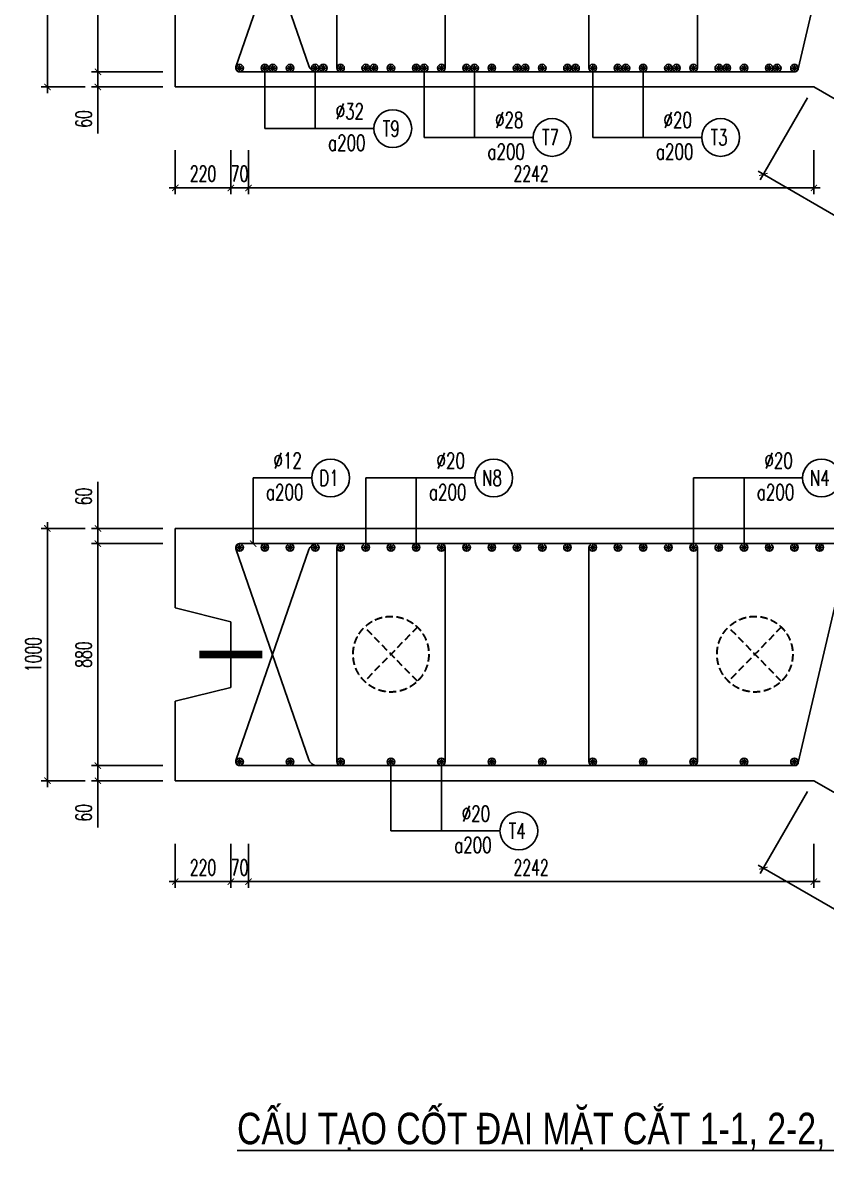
# Model space of a CAD drawing. Header units: millimetres. Extents: x -143483 to 1166745, y -1448440 to -1202244.
# Drawn here: x 408602 to 421340, y -1250399 to -1232227 of the extents above; entities that cross this region are included whole.
import ezdxf
from ezdxf.enums import TextEntityAlignment as Align

# ---------------------------------------------------------------- set-up
doc = ezdxf.new("R2010")
doc.units = ezdxf.units.MM
doc.header["$LTSCALE"] = 30
doc.header["$PDMODE"] = 3
doc.linetypes.add('DASHED', pattern=[19.05, 12.7, -6.35])
doc.layers.get('0').update_dxf_attribs({"lineweight": 9})
doc.layers.get('Defpoints').update_dxf_attribs({"lineweight": 9})
for name, color, linetype in [('ccu11-Cotthep', 9, 'Continuous'), ('ccu11-Dim', 8, 'Continuous'), ('ccu11-Text', 31, 'Continuous'), ('ccu11-Thay', 7, 'Continuous'), ('ccu11-Thep', 4, 'Continuous'), ('ccu11-Thep doc', 4, 'Continuous'), ('ccu11-Thepdai', 6, 'Continuous')]:
    doc.layers.add(name, color=color, linetype=linetype)
doc.layers.add('ccu11-Khuat', color=9, linetype='DASHED', lineweight=30)
doc.layers.add('Vicom_thep doc', color=1, linetype='Continuous', lineweight=35)
doc.styles.add('ccu11-dim', font='vnsimli.shx', dxfattribs={"width": 0.65, "bigfont": 'bigfont.shx'})
doc.styles.add('ccu11-VnAvH-B', font='VHAVANB.TTF')
doc.styles.add('ccu11-vnsimple', font='vnsimple.shx', dxfattribs={"bigfont": 'bigfont.shx'})
doc.styles.add('ccu11_simli', font='vnsimli.shx', dxfattribs={"width": 0.8})
doc.dimstyles.new('ccu11-100', dxfattribs={"dimscale": 100, "dimtxt": 2.5, "dimasz": 1, "dimexe": 1, "dimexo": 2, "dimgap": 1, "dimtad": 1, "dimdec": 0, "dimdsep": 46, "dimtxsty": 'ccu11-dim', "dimblk": 'ARCHTICK', "dimcen": -1, "dimdle": 1, "dimclrd": 256, "dimclre": 256, "dimclrt": 3, "dimadec": 0, "dimazin": 2, "dimtfac": 0.1, "dimtdec": 0, "dimtmove": 0, "dimatfit": 1, "dimldrblk": 'ARCHTICK', "dimfxl": 0, "dimtvp": 0.833333, "dimtolj": 1, "dimtzin": 12, "dimarcsym": 0})
doc.dimstyles.new('ccu11-100x4', dxfattribs={"dimscale": 100, "dimtxt": 2.5, "dimasz": 1, "dimexe": 1, "dimexo": 2, "dimgap": 1, "dimtad": 1, "dimdec": 0, "dimlfac": 0.25, "dimdsep": 46, "dimtxsty": 'ccu11-dim', "dimblk": 'ARCHTICK', "dimcen": -1, "dimdle": 1, "dimclrd": 256, "dimclre": 256, "dimclrt": 3, "dimadec": 0, "dimazin": 2, "dimtfac": 0.1, "dimtdec": 0, "dimtmove": 0, "dimatfit": 1, "dimldrblk": 'ARCHTICK', "dimfxl": 0, "dimtvp": 0.833333, "dimtolj": 1, "dimtzin": 12, "dimarcsym": 0})

# ---------------------------------------------------------------- blocks, each defined once
blk = doc.blocks.new('_ARCHTICK')
at = {"color": 0, "linetype": 'ByBlock', "const_width": 0.15}
blk.add_lwpolyline([(-0.5, -0.5), (0.5, 0.5)], dxfattribs=at)
blk = doc.blocks.new('*D2778')
at = {"layer": 'ccu11-Dim', "linetype": 'ByBlock', "lineweight": -2, "ltscale": 30, "transparency": 16777216}
for p, q in [((421047, -1233415), (420297, -1234714)), ((420261, -1234578), (432905, -1241878)), ((433518, -1240615), (432768, -1241914))]:
    blk.add_line(p, q, dxfattribs=at)
at = {"layer": 'Defpoints', "color": 0, "linetype": 'ByBlock', "ltscale": 30, "transparency": 16777216}
for p in [(421147, -1233242), (433618, -1240442), (432818, -1241828)]:
    blk.add_point(p, dxfattribs=at)
at = {"layer": 'ccu11-Dim', "linetype": 'ByBlock', "lineweight": -2, "ltscale": 30, "transparency": 16777216, "xscale": 100, "yscale": 100, "zscale": 100}
for p, rotation in [((420347, -1234628), 149.9999151036798), ((432818, -1241828), 329.9999151036798)]:
    blk.add_blockref('_ARCHTICK', p, dxfattribs=dict(at, rotation=rotation))
at = {"layer": 'ccu11-Dim', "color": 3, "linetype": 'ByBlock', "ltscale": 30, "transparency": 16777216, "insert": (426695, -1238033), "char_height": 250, "attachment_point": 5, "rotation": 329.9999, "style": 'ccu11-dim'}
blk.add_mtext('\\A1;3600', dxfattribs=at)
blk = doc.blocks.new('*D2780')
at = {"layer": 'ccu11-Dim', "linetype": 'ByBlock', "lineweight": -2, "ltscale": 30, "transparency": 16777216}
for p, q in [((410819, -1229482), (409691, -1229482)), ((409791, -1229382), (409791, -1233102)), ((410819, -1233002), (409691, -1233002))]:
    blk.add_line(p, q, dxfattribs=at)
at = {"layer": 'Defpoints', "color": 0, "linetype": 'ByBlock', "ltscale": 30, "transparency": 16777216}
for p in [(411019, -1229482), (409791, -1233002), (411019, -1233002)]:
    blk.add_point(p, dxfattribs=at)
at = {"layer": 'ccu11-Dim', "linetype": 'ByBlock', "lineweight": -2, "ltscale": 30, "transparency": 16777216, "xscale": 100, "yscale": 100, "zscale": 100}
for p, rotation in [((409791, -1229482), 90), ((409791, -1233002), 270)]:
    blk.add_blockref('_ARCHTICK', p, dxfattribs=dict(at, rotation=rotation))
at = {"layer": 'ccu11-Dim', "color": 3, "linetype": 'ByBlock', "ltscale": 30, "transparency": 16777216, "insert": (409566, -1231242), "char_height": 250, "attachment_point": 5, "rotation": 90, "style": 'ccu11-dim'}
blk.add_mtext('\\A1;880', dxfattribs=at)
blk = doc.blocks.new('*D2781')
at = {"layer": 'ccu11-Dim', "linetype": 'ByBlock', "lineweight": -2, "ltscale": 30, "transparency": 16777216}
for p, q in [((409791, -1233002), (409791, -1232902)), ((410819, -1233002), (409691, -1233002)), ((409791, -1233002), (409791, -1233242)), ((410819, -1233242), (409691, -1233242)), ((409791, -1233242), (409791, -1233982))]:
    blk.add_line(p, q, dxfattribs=at)
at = {"layer": 'Defpoints', "color": 0, "linetype": 'ByBlock', "ltscale": 30, "transparency": 16777216}
for p in [(409791, -1233002), (411019, -1233002), (411019, -1233242)]:
    blk.add_point(p, dxfattribs=at)
at = {"layer": 'ccu11-Dim', "linetype": 'ByBlock', "lineweight": -2, "ltscale": 30, "transparency": 16777216, "xscale": 100, "yscale": 100, "zscale": 100}
for p, rotation in [((409791, -1233002), 270), ((409791, -1233242), 90)]:
    blk.add_blockref('_ARCHTICK', p, dxfattribs=dict(at, rotation=rotation))
at = {"layer": 'ccu11-Dim', "color": 3, "linetype": 'ByBlock', "ltscale": 30, "transparency": 16777216, "insert": (409566, -1233750), "char_height": 250, "attachment_point": 5, "rotation": 90, "style": 'ccu11-dim'}
blk.add_mtext('\\A1;60', dxfattribs=at)
blk = doc.blocks.new('*D2782')
at = {"layer": 'ccu11-Dim', "linetype": 'ByBlock', "lineweight": -2, "ltscale": 30, "transparency": 16777216}
for p, q in [((408991, -1229142), (408991, -1233342)), ((409591, -1229242), (408891, -1229242)), ((409591, -1233242), (408891, -1233242))]:
    blk.add_line(p, q, dxfattribs=at)
at = {"layer": 'Defpoints', "color": 0, "linetype": 'ByBlock', "ltscale": 30, "transparency": 16777216}
for p in [(409791, -1229242), (408991, -1233242), (409791, -1233242)]:
    blk.add_point(p, dxfattribs=at)
at = {"layer": 'ccu11-Dim', "linetype": 'ByBlock', "lineweight": -2, "ltscale": 30, "transparency": 16777216, "xscale": 100, "yscale": 100, "zscale": 100}
for p, rotation in [((408991, -1229242), 90), ((408991, -1233242), 270)]:
    blk.add_blockref('_ARCHTICK', p, dxfattribs=dict(at, rotation=rotation))
at = {"layer": 'ccu11-Dim', "color": 3, "linetype": 'ByBlock', "ltscale": 30, "transparency": 16777216, "insert": (408766, -1231242), "char_height": 250, "attachment_point": 5, "rotation": 90, "style": 'ccu11-dim'}
blk.add_mtext('\\A1;1000', dxfattribs=at)
blk = doc.blocks.new('MCT')
at = {"ltscale": 0.005}
for p, q in [((-0.49, 0), (0.49, 0)), ((0.35, -0.35), (-0.35, 0.35)), ((-0.35, -0.35), (0.35, 0.35)), ((0, -0.49), (0, 0.49))]:
    blk.add_line(p, q, dxfattribs=at)
blk.add_circle((0, 0), 0.492, dxfattribs=at)
blk = doc.blocks.new('*U1958')
at = {"layer": 'ccu11-Thep doc', "xscale": -121.9200000001001, "yscale": 121.9200000001001, "zscale": 121.92, "rotation": 270}
blk.add_blockref('MCT', (0, 0), dxfattribs=at)
blk = doc.blocks.new('*U1959')
at = {"layer": 'ccu11-Thep doc', "color": 0, "linetype": 'ByBlock', "lineweight": -2, "transparency": 16777216}
for p in [(0, 0), (800, 0), (1600, 0), (2400, 0), (3200, 0), (4000, 0), (4800, 0), (5600, 0), (6400, 0), (7200, 0), (8000, 0)]:
    blk.add_blockref('*U1958', p, dxfattribs=at)
blk = doc.blocks.new('*D2787')
at = {"layer": 'ccu11-Dim', "lineweight": -2, "transparency": 16777216}
for start, end in [(131.4508, 140.7253), (149.9999, 180), (189.2746, 198.5491)]:
    blk.add_arc((433618, -1240442), 1855, start, end, dxfattribs=at)
at = {"layer": 'ccu11-Dim', "transparency": 16777216}
for points in [[(432223, -1239296), (432141, -1239239), (432011, -1239514)], [(431737, -1240745), (431837, -1240737), (431763, -1240442)]]:
    blk.add_solid(points, dxfattribs=at)
at = {"layer": 'Defpoints', "color": 0, "transparency": 16777216}
for p in [(421147, -1233242), (431875, -1239807), (429621, -1240442), (433618, -1240442), (433618, -1240442)]:
    blk.add_point(p, dxfattribs=at)
at = {"layer": 'ccu11-Dim', "color": 3, "transparency": 16777216, "insert": (431609, -1239904), "char_height": 250, "attachment_point": 5, "rotation": 75, "style": 'ccu11-dim'}
blk.add_mtext('\\A1;30\\M+1818B', dxfattribs=at)
blk = doc.blocks.new('*D2772')
at = {"layer": 'ccu11-Dim', "linetype": 'ByBlock', "lineweight": -2, "ltscale": 30, "transparency": 16777216}
for p, q in [((411019, -1234242), (411019, -1234942)), ((411899, -1234242), (411899, -1234942)), ((410919, -1234842), (411999, -1234842))]:
    blk.add_line(p, q, dxfattribs=at)
at = {"layer": 'Defpoints', "color": 0, "linetype": 'ByBlock', "ltscale": 30, "transparency": 16777216}
for p in [(411019, -1234042), (411899, -1234042), (411899, -1234842)]:
    blk.add_point(p, dxfattribs=at)
at = {"layer": 'ccu11-Dim', "linetype": 'ByBlock', "lineweight": -2, "ltscale": 30, "transparency": 16777216, "xscale": 100, "yscale": 100, "zscale": 100, "rotation": 180}
blk.add_blockref('_ARCHTICK', (411019, -1234842), dxfattribs=at)
at = {"layer": 'ccu11-Dim', "linetype": 'ByBlock', "lineweight": -2, "ltscale": 30, "transparency": 16777216, "xscale": 100, "yscale": 100, "zscale": 100}
blk.add_blockref('_ARCHTICK', (411899, -1234842), dxfattribs=at)
at = {"layer": 'ccu11-Dim', "color": 3, "linetype": 'ByBlock', "ltscale": 30, "transparency": 16777216, "insert": (411459, -1234617), "char_height": 250, "attachment_point": 5, "style": 'ccu11-dim'}
blk.add_mtext('\\A1;220', dxfattribs=at)
blk = doc.blocks.new('*D2773')
at = {"layer": 'ccu11-Dim', "linetype": 'ByBlock', "lineweight": -2, "ltscale": 30, "transparency": 16777216}
for p, q in [((411899, -1234242), (411899, -1234942)), ((412179, -1234242), (412179, -1234942)), ((411899, -1234842), (411799, -1234842)), ((411899, -1234842), (412179, -1234842)), ((412179, -1234842), (412279, -1234842))]:
    blk.add_line(p, q, dxfattribs=at)
at = {"layer": 'Defpoints', "color": 0, "linetype": 'ByBlock', "ltscale": 30, "transparency": 16777216}
for p in [(411899, -1234042), (412179, -1234042), (412179, -1234842)]:
    blk.add_point(p, dxfattribs=at)
at = {"layer": 'ccu11-Dim', "linetype": 'ByBlock', "lineweight": -2, "ltscale": 30, "transparency": 16777216, "xscale": 100, "yscale": 100, "zscale": 100}
blk.add_blockref('_ARCHTICK', (411899, -1234842), dxfattribs=at)
at = {"layer": 'ccu11-Dim', "linetype": 'ByBlock', "lineweight": -2, "ltscale": 30, "transparency": 16777216, "xscale": 100, "yscale": 100, "zscale": 100, "rotation": 180}
blk.add_blockref('_ARCHTICK', (412179, -1234842), dxfattribs=at)
at = {"layer": 'ccu11-Dim', "color": 3, "linetype": 'ByBlock', "ltscale": 30, "transparency": 16777216, "insert": (412039, -1234617), "char_height": 250, "attachment_point": 5, "style": 'ccu11-dim'}
blk.add_mtext('\\A1;70', dxfattribs=at)
blk = doc.blocks.new('*D2774')
at = {"layer": 'ccu11-Dim', "linetype": 'ByBlock', "lineweight": -2, "ltscale": 30, "transparency": 16777216}
for p, q in [((412179, -1234242), (412179, -1234942)), ((421147, -1234242), (421147, -1234942)), ((421247, -1234842), (412079, -1234842))]:
    blk.add_line(p, q, dxfattribs=at)
at = {"layer": 'Defpoints', "color": 0, "linetype": 'ByBlock', "ltscale": 30, "transparency": 16777216}
for p in [(412179, -1234042), (421147, -1234042), (412179, -1234842)]:
    blk.add_point(p, dxfattribs=at)
at = {"layer": 'ccu11-Dim', "linetype": 'ByBlock', "lineweight": -2, "ltscale": 30, "transparency": 16777216, "xscale": 100, "yscale": 100, "zscale": 100, "rotation": 180}
blk.add_blockref('_ARCHTICK', (412179, -1234842), dxfattribs=at)
at = {"layer": 'ccu11-Dim', "linetype": 'ByBlock', "lineweight": -2, "ltscale": 30, "transparency": 16777216, "xscale": 100, "yscale": 100, "zscale": 100}
blk.add_blockref('_ARCHTICK', (421147, -1234842), dxfattribs=at)
at = {"layer": 'ccu11-Dim', "color": 3, "linetype": 'ByBlock', "ltscale": 30, "transparency": 16777216, "insert": (416663, -1234617), "char_height": 250, "attachment_point": 5, "style": 'ccu11-dim'}
blk.add_mtext('\\A1;2242', dxfattribs=at)
blk = doc.blocks.new('ccu11_block_thep')
at = {"layer": 'ccu11-Thep', "color": 3}
for p, q in [((-0.4, 0), (0.4, 0)), ((-0.28, 0.28), (0.28, -0.28)), ((0.28, 0.28), (-0.28, -0.28)), ((0, 0.4), (0, -0.4))]:
    blk.add_line(p, q, dxfattribs=at)
at = {"layer": 'ccu11-Thep', "color": 1, "const_width": 0.0667}
blk.add_lwpolyline([(-0.4, 0, 1), (0.4, 0, 1), (-0.4, 0, 1)], format="xyb", dxfattribs=at)
at = {"layer": 'ccu11-Thep', "color": 1}
blk.add_circle((0, 0), 0.4, dxfattribs=at)
blk = doc.blocks.new('*U1946')
at = {"layer": 'Vicom_thep doc', "xscale": -150, "yscale": 150, "zscale": 150, "rotation": 180}
blk.add_blockref('ccu11_block_thep', (0, 0), dxfattribs=at)
blk = doc.blocks.new('*U1947')
at = {"layer": 'ccu11-Thep doc', "color": 0, "linetype": 'ByBlock', "lineweight": -2, "transparency": 16777216}
for p in [(0, 0), (800, 0), (1600, 0), (2400, 0), (3200, 0), (4000, 0), (4800, 0), (5600, 0), (6400, 0), (7200, 0), (8000, 0)]:
    blk.add_blockref('*U1946', p, dxfattribs=at)
blk = doc.blocks.new('*U1964')
at = {"layer": 'Vicom_thep doc', "xscale": -150, "yscale": 150, "zscale": 150, "rotation": 180}
blk.add_blockref('ccu11_block_thep', (0, 0), dxfattribs=at)
blk = doc.blocks.new('*U1965')
at = {"layer": 'ccu11-Thep doc', "color": 0, "linetype": 'ByBlock', "lineweight": -2, "transparency": 16777216}
for p in [(0, 0), (800, 0), (1600, 0), (2400, 0), (3200, 0), (4000, 0), (4800, 0), (5600, 0), (6400, 0), (7200, 0), (8000, 0)]:
    blk.add_blockref('*U1964', p, dxfattribs=at)
blk = doc.blocks.new('*D2777')
at = {"layer": 'ccu11-Dim', "linetype": 'ByBlock', "lineweight": -2, "ltscale": 30, "transparency": 16777216}
for p, q in [((421047, -1244415), (420297, -1245714)), ((420261, -1245578), (432905, -1252878)), ((433518, -1251615), (432768, -1252914))]:
    blk.add_line(p, q, dxfattribs=at)
at = {"layer": 'Defpoints', "color": 0, "linetype": 'ByBlock', "ltscale": 30, "transparency": 16777216}
for p in [(421147, -1244242), (433618, -1251442), (432818, -1252828)]:
    blk.add_point(p, dxfattribs=at)
at = {"layer": 'ccu11-Dim', "linetype": 'ByBlock', "lineweight": -2, "ltscale": 30, "transparency": 16777216, "xscale": 100, "yscale": 100, "zscale": 100}
for p, rotation in [((420347, -1245628), 149.9999151036798), ((432818, -1252828), 329.9999151036798)]:
    blk.add_blockref('_ARCHTICK', p, dxfattribs=dict(at, rotation=rotation))
at = {"layer": 'ccu11-Dim', "color": 3, "linetype": 'ByBlock', "ltscale": 30, "transparency": 16777216, "insert": (426695, -1249033), "char_height": 250, "attachment_point": 5, "rotation": 329.9999, "style": 'ccu11-dim'}
blk.add_mtext('\\A1;3600', dxfattribs=at)
blk = doc.blocks.new('*D2788')
at = {"layer": 'ccu11-Dim', "linetype": 'ByBlock', "lineweight": -2, "ltscale": 30, "transparency": 16777216}
for p, q in [((409791, -1240242), (409791, -1239502)), ((410819, -1240242), (409691, -1240242)), ((409791, -1240482), (409791, -1240242)), ((410819, -1240482), (409691, -1240482)), ((409791, -1240482), (409791, -1240582))]:
    blk.add_line(p, q, dxfattribs=at)
at = {"layer": 'Defpoints', "color": 0, "linetype": 'ByBlock', "ltscale": 30, "transparency": 16777216}
for p in [(411019, -1240242), (409791, -1240482), (411019, -1240482)]:
    blk.add_point(p, dxfattribs=at)
at = {"layer": 'ccu11-Dim', "linetype": 'ByBlock', "lineweight": -2, "ltscale": 30, "transparency": 16777216, "xscale": 100, "yscale": 100, "zscale": 100}
for p, rotation in [((409791, -1240242), 270), ((409791, -1240482), 90)]:
    blk.add_blockref('_ARCHTICK', p, dxfattribs=dict(at, rotation=rotation))
at = {"layer": 'ccu11-Dim', "color": 3, "linetype": 'ByBlock', "ltscale": 30, "transparency": 16777216, "insert": (409566, -1239734), "char_height": 250, "attachment_point": 5, "rotation": 90, "style": 'ccu11-dim'}
blk.add_mtext('\\A1;60', dxfattribs=at)
blk = doc.blocks.new('*D2789')
at = {"layer": 'ccu11-Dim', "linetype": 'ByBlock', "lineweight": -2, "ltscale": 30, "transparency": 16777216}
for p, q in [((409791, -1240382), (409791, -1244102)), ((410819, -1240482), (409691, -1240482)), ((410819, -1244002), (409691, -1244002))]:
    blk.add_line(p, q, dxfattribs=at)
at = {"layer": 'Defpoints', "color": 0, "linetype": 'ByBlock', "ltscale": 30, "transparency": 16777216}
for p in [(411019, -1240482), (409791, -1244002), (411019, -1244002)]:
    blk.add_point(p, dxfattribs=at)
at = {"layer": 'ccu11-Dim', "linetype": 'ByBlock', "lineweight": -2, "ltscale": 30, "transparency": 16777216, "xscale": 100, "yscale": 100, "zscale": 100}
for p, rotation in [((409791, -1240482), 90), ((409791, -1244002), 270)]:
    blk.add_blockref('_ARCHTICK', p, dxfattribs=dict(at, rotation=rotation))
at = {"layer": 'ccu11-Dim', "color": 3, "linetype": 'ByBlock', "ltscale": 30, "transparency": 16777216, "insert": (409566, -1242242), "char_height": 250, "attachment_point": 5, "rotation": 90, "style": 'ccu11-dim'}
blk.add_mtext('\\A1;880', dxfattribs=at)
blk = doc.blocks.new('*D2790')
at = {"layer": 'ccu11-Dim', "linetype": 'ByBlock', "lineweight": -2, "ltscale": 30, "transparency": 16777216}
for p, q in [((410819, -1244002), (409691, -1244002)), ((409791, -1244002), (409791, -1243902)), ((409791, -1244002), (409791, -1244242)), ((410819, -1244242), (409691, -1244242)), ((409791, -1244242), (409791, -1244982))]:
    blk.add_line(p, q, dxfattribs=at)
at = {"layer": 'Defpoints', "color": 0, "linetype": 'ByBlock', "ltscale": 30, "transparency": 16777216}
for p in [(409791, -1244002), (411019, -1244002), (411019, -1244242)]:
    blk.add_point(p, dxfattribs=at)
at = {"layer": 'ccu11-Dim', "linetype": 'ByBlock', "lineweight": -2, "ltscale": 30, "transparency": 16777216, "xscale": 100, "yscale": 100, "zscale": 100}
for p, rotation in [((409791, -1244002), 270), ((409791, -1244242), 90)]:
    blk.add_blockref('_ARCHTICK', p, dxfattribs=dict(at, rotation=rotation))
at = {"layer": 'ccu11-Dim', "color": 3, "linetype": 'ByBlock', "ltscale": 30, "transparency": 16777216, "insert": (409566, -1244750), "char_height": 250, "attachment_point": 5, "rotation": 90, "style": 'ccu11-dim'}
blk.add_mtext('\\A1;60', dxfattribs=at)
blk = doc.blocks.new('*D2791')
at = {"layer": 'ccu11-Dim', "linetype": 'ByBlock', "lineweight": -2, "ltscale": 30, "transparency": 16777216}
for p, q in [((409591, -1240242), (408891, -1240242)), ((408991, -1240142), (408991, -1244342)), ((409591, -1244242), (408891, -1244242))]:
    blk.add_line(p, q, dxfattribs=at)
at = {"layer": 'Defpoints', "color": 0, "linetype": 'ByBlock', "ltscale": 30, "transparency": 16777216}
for p in [(409791, -1240242), (408991, -1244242), (409791, -1244242)]:
    blk.add_point(p, dxfattribs=at)
at = {"layer": 'ccu11-Dim', "linetype": 'ByBlock', "lineweight": -2, "ltscale": 30, "transparency": 16777216, "xscale": 100, "yscale": 100, "zscale": 100}
for p, rotation in [((408991, -1240242), 90), ((408991, -1244242), 270)]:
    blk.add_blockref('_ARCHTICK', p, dxfattribs=dict(at, rotation=rotation))
at = {"layer": 'ccu11-Dim', "color": 3, "linetype": 'ByBlock', "ltscale": 30, "transparency": 16777216, "insert": (408766, -1242242), "char_height": 250, "attachment_point": 5, "rotation": 90, "style": 'ccu11-dim'}
blk.add_mtext('\\A1;1000', dxfattribs=at)
blk = doc.blocks.new('*U1828')
at = {"layer": 'ccu11-Thep doc', "xscale": -121.9200000001001, "yscale": 121.9200000001001, "zscale": 121.92, "rotation": 270}
blk.add_blockref('MCT', (0, 0), dxfattribs=at)
blk = doc.blocks.new('*U1829')
at = {"layer": 'ccu11-Thep doc', "color": 0, "linetype": 'ByBlock', "lineweight": -2, "transparency": 16777216}
for p in [(0, 0), (800, 0), (1600, 0), (2400, 0), (3200, 0), (4000, 0), (4800, 0), (5600, 0), (6400, 0), (7200, 0), (8000, 0), (8800, 0)]:
    blk.add_blockref('*U1828', p, dxfattribs=at)
blk = doc.blocks.new('*U1830')
at = {"layer": 'ccu11-Thep doc', "xscale": -121.9200000001001, "yscale": 121.9200000001001, "zscale": 121.92, "rotation": 270}
blk.add_blockref('MCT', (0, 0), dxfattribs=at)
blk = doc.blocks.new('*U1831')
at = {"layer": 'ccu11-Thep doc', "color": 0, "linetype": 'ByBlock', "lineweight": -2, "transparency": 16777216}
for p in [(0, 0), (800, 0), (1600, 0), (2400, 0), (3200, 0), (4000, 0), (4800, 0), (5600, 0), (6400, 0), (7200, 0), (8000, 0)]:
    blk.add_blockref('*U1830', p, dxfattribs=at)
blk = doc.blocks.new('*D2796')
at = {"layer": 'ccu11-Dim', "lineweight": -2, "transparency": 16777216}
for start, end in [(131.4508, 140.7253), (149.9999, 180), (189.2746, 198.5491)]:
    blk.add_arc((433618, -1251442), 1855, start, end, dxfattribs=at)
at = {"layer": 'ccu11-Dim', "transparency": 16777216}
for points in [[(432223, -1250296), (432141, -1250239), (432011, -1250514)], [(431737, -1251745), (431837, -1251737), (431763, -1251442)]]:
    blk.add_solid(points, dxfattribs=at)
at = {"layer": 'Defpoints', "color": 0, "transparency": 16777216}
for p in [(421147, -1244242), (431875, -1250807), (429621, -1251442), (433618, -1251442), (433618, -1251442)]:
    blk.add_point(p, dxfattribs=at)
at = {"layer": 'ccu11-Dim', "color": 3, "transparency": 16777216, "insert": (431609, -1250904), "char_height": 250, "attachment_point": 5, "rotation": 75, "style": 'ccu11-dim'}
blk.add_mtext('\\A1;30\\M+1818B', dxfattribs=at)
blk = doc.blocks.new('SHD')
at = {"layer": 'ccu11-Cotthep'}
blk.add_circle((300, 0), 300, dxfattribs=at)
at = {"layer": 'ccu11-Cotthep', "color": 31, "style": 'ccu11_simli', "width": 0.8}
blk.add_attdef('DK', text='', height=250, dxfattribs=at).set_placement((-101, 65), align=Align.BOTTOM_RIGHT)
blk.add_attdef('KH', text='', height=250, dxfattribs=at).set_placement((300, 0), align=Align.MIDDLE)
blk.add_attdef('KC', text='', height=250, dxfattribs=at).set_placement((-101, -142), align=Align.TOP_RIGHT)
blk = doc.blocks.new('*D2797')
at = {"layer": 'ccu11-Dim', "linetype": 'ByBlock', "lineweight": -2, "ltscale": 30, "transparency": 16777216}
for p, q in [((411019, -1245242), (411019, -1245942)), ((411899, -1245242), (411899, -1245942)), ((410919, -1245842), (411999, -1245842))]:
    blk.add_line(p, q, dxfattribs=at)
at = {"layer": 'Defpoints', "color": 0, "linetype": 'ByBlock', "ltscale": 30, "transparency": 16777216}
for p in [(411019, -1245042), (411899, -1245042), (411899, -1245842)]:
    blk.add_point(p, dxfattribs=at)
at = {"layer": 'ccu11-Dim', "linetype": 'ByBlock', "lineweight": -2, "ltscale": 30, "transparency": 16777216, "xscale": 100, "yscale": 100, "zscale": 100, "rotation": 180}
blk.add_blockref('_ARCHTICK', (411019, -1245842), dxfattribs=at)
at = {"layer": 'ccu11-Dim', "linetype": 'ByBlock', "lineweight": -2, "ltscale": 30, "transparency": 16777216, "xscale": 100, "yscale": 100, "zscale": 100}
blk.add_blockref('_ARCHTICK', (411899, -1245842), dxfattribs=at)
at = {"layer": 'ccu11-Dim', "color": 3, "linetype": 'ByBlock', "ltscale": 30, "transparency": 16777216, "insert": (411459, -1245617), "char_height": 250, "attachment_point": 5, "style": 'ccu11-dim'}
blk.add_mtext('\\A1;220', dxfattribs=at)
blk = doc.blocks.new('*D2798')
at = {"layer": 'ccu11-Dim', "linetype": 'ByBlock', "lineweight": -2, "ltscale": 30, "transparency": 16777216}
for p, q in [((411899, -1245242), (411899, -1245942)), ((412179, -1245242), (412179, -1245942)), ((411899, -1245842), (411799, -1245842)), ((411899, -1245842), (412179, -1245842)), ((412179, -1245842), (412279, -1245842))]:
    blk.add_line(p, q, dxfattribs=at)
at = {"layer": 'Defpoints', "color": 0, "linetype": 'ByBlock', "ltscale": 30, "transparency": 16777216}
for p in [(411899, -1245042), (412179, -1245042), (412179, -1245842)]:
    blk.add_point(p, dxfattribs=at)
at = {"layer": 'ccu11-Dim', "linetype": 'ByBlock', "lineweight": -2, "ltscale": 30, "transparency": 16777216, "xscale": 100, "yscale": 100, "zscale": 100}
blk.add_blockref('_ARCHTICK', (411899, -1245842), dxfattribs=at)
at = {"layer": 'ccu11-Dim', "linetype": 'ByBlock', "lineweight": -2, "ltscale": 30, "transparency": 16777216, "xscale": 100, "yscale": 100, "zscale": 100, "rotation": 180}
blk.add_blockref('_ARCHTICK', (412179, -1245842), dxfattribs=at)
at = {"layer": 'ccu11-Dim', "color": 3, "linetype": 'ByBlock', "ltscale": 30, "transparency": 16777216, "insert": (412039, -1245617), "char_height": 250, "attachment_point": 5, "style": 'ccu11-dim'}
blk.add_mtext('\\A1;70', dxfattribs=at)
blk = doc.blocks.new('*D2799')
at = {"layer": 'ccu11-Dim', "linetype": 'ByBlock', "lineweight": -2, "ltscale": 30, "transparency": 16777216}
for p, q in [((412179, -1245242), (412179, -1245942)), ((421147, -1245242), (421147, -1245942)), ((421247, -1245842), (412079, -1245842))]:
    blk.add_line(p, q, dxfattribs=at)
at = {"layer": 'Defpoints', "color": 0, "linetype": 'ByBlock', "ltscale": 30, "transparency": 16777216}
for p in [(412179, -1245042), (421147, -1245042), (412179, -1245842)]:
    blk.add_point(p, dxfattribs=at)
at = {"layer": 'ccu11-Dim', "linetype": 'ByBlock', "lineweight": -2, "ltscale": 30, "transparency": 16777216, "xscale": 100, "yscale": 100, "zscale": 100, "rotation": 180}
blk.add_blockref('_ARCHTICK', (412179, -1245842), dxfattribs=at)
at = {"layer": 'ccu11-Dim', "linetype": 'ByBlock', "lineweight": -2, "ltscale": 30, "transparency": 16777216, "xscale": 100, "yscale": 100, "zscale": 100}
blk.add_blockref('_ARCHTICK', (421147, -1245842), dxfattribs=at)
at = {"layer": 'ccu11-Dim', "color": 3, "linetype": 'ByBlock', "ltscale": 30, "transparency": 16777216, "insert": (416663, -1245617), "char_height": 250, "attachment_point": 5, "style": 'ccu11-dim'}
blk.add_mtext('\\A1;2242', dxfattribs=at)
blk = doc.blocks.new('*U1832')
at = {"layer": 'Vicom_thep doc', "xscale": -150, "yscale": 150, "zscale": 150, "rotation": 180}
blk.add_blockref('ccu11_block_thep', (0, 0), dxfattribs=at)
blk = doc.blocks.new('*U1833')
at = {"layer": 'ccu11-Thep doc', "color": 0, "linetype": 'ByBlock', "lineweight": -2, "transparency": 16777216}
for p in [(0, 0), (800, 0), (1600, 0), (2400, 0), (3200, 0), (4000, 0), (4800, 0), (5600, 0), (6400, 0), (7200, 0), (8000, 0), (8800, 0)]:
    blk.add_blockref('*U1832', p, dxfattribs=at)

msp = doc.modelspace()

# ---------------------------------------------------------------- linework, layer by layer
at = {"layer": 'ccu11-Khuat', "ltscale": 0.3}
for p, q in [((414858.22, -1241806.3), (414019.99, -1242665)), ((414858.22, -1242665), (414019.99, -1241806.3)), ((420630.55, -1241806.3), (419792.32, -1242665)), ((420630.55, -1242665), (419792.32, -1241806.3))]:
    msp.add_line(p, q, dxfattribs=at)
for centre in [(414439.1, -1242235.65), (420211.44, -1242235.65)]:
    msp.add_circle(centre, 600, dxfattribs=at)
at = {"layer": 'ccu11-Thay'}
for p, q in [((411019.1, -1233242.01), (411019.1, -1231982.01)), ((411019.1, -1233242.01), (421147.3, -1233242.01)), ((421147.3, -1233242.01), (433618.02, -1240442.01)), ((422219.1, -1240242.01), (411019.1, -1240242.01)), ((411019.1, -1241502.01), (411019.1, -1240242.01)), ((411898.87, -1241722.01), (411019.1, -1241502.01)), ((411898.87, -1242762.01), (411898.87, -1241722.01)), ((411019.1, -1242982.01), (411898.87, -1242762.01)), ((411019.1, -1244242.01), (411019.1, -1242982.01)), ((411019.1, -1244242.01), (421147.3, -1244242.01)), ((421147.3, -1244242.01), (433618.02, -1251442.01))]:
    msp.add_line(p, q, dxfattribs=at)
at = {"layer": 'ccu11-Thep', "const_width": 120}
msp.add_lwpolyline([(412399.1, -1242242.01), (411399.1, -1242242.01)], dxfattribs=at)
at = {"layer": 'ccu11-Thepdai'}
for points in [[(413967.3, -1229482.01), (413246.83, -1229482.01, 0.23620228), (413135.07, -1229574.76), (411981.19, -1232921.51, 0.5204497), (412037.58, -1233002.01), (420849.1, -1233002.01, 0.41421356), (420899.1, -1232952.01), (421699.1, -1229532.01, 0.41421356), (421649.1, -1229482.01), (412037.58, -1229482.01, 0.5204497), (411981.19, -1229562.51), (413135.07, -1232909.26, 0.23620228), (413246.83, -1233002.01), (413967.3, -1233002.01)], [(414059.1, -1229482.01), (413639.1, -1229482.01, 0.41421356), (413579.1, -1229542.01), (413579.1, -1232942.01, 0.41421356), (413639.1, -1233002.01), (414059.1, -1233002.01)], [(414819.1, -1229482.01), (415239.1, -1229482.01, -0.41421356), (415299.1, -1229542.01), (415299.1, -1232942.01, -0.41421356), (415239.1, -1233002.01), (414819.1, -1233002.01)], [(418059.1, -1229482.01), (417639.1, -1229482.01, 0.41421356), (417579.1, -1229542.01), (417579.1, -1232942.01, 0.41421356), (417639.1, -1233002.01), (418059.1, -1233002.01)], [(418819.1, -1229482.01), (419239.1, -1229482.01, -0.41421356), (419299.1, -1229542.01), (419299.1, -1232942.01, -0.41421356), (419239.1, -1233002.01), (418819.1, -1233002.01)], [(413967.3, -1240482.01), (413246.83, -1240482.01, 0.23620228), (413135.07, -1240574.76), (411981.19, -1243921.51, 0.5204497), (412037.58, -1244002.01), (420849.1, -1244002.01, 0.41421356), (420899.1, -1243952.01), (421699.1, -1240532.01, 0.41421356), (421649.1, -1240482.01), (412037.58, -1240482.01, 0.5204497), (411981.19, -1240562.51), (413135.07, -1243909.26, 0.23620228), (413246.83, -1244002.01), (413967.3, -1244002.01)], [(414059.1, -1240482.01), (413639.1, -1240482.01, 0.41421356), (413579.1, -1240542.01), (413579.1, -1243942.01, 0.41421356), (413639.1, -1244002.01), (414059.1, -1244002.01)], [(414819.1, -1240482.01), (415239.1, -1240482.01, -0.41421356), (415299.1, -1240542.01), (415299.1, -1243942.01, -0.41421356), (415239.1, -1244002.01), (414819.1, -1244002.01)], [(418059.1, -1240482.01), (417639.1, -1240482.01, 0.41421356), (417579.1, -1240542.01), (417579.1, -1243942.01, 0.41421356), (417639.1, -1244002.01), (418059.1, -1244002.01)], [(418819.1, -1240482.01), (419239.1, -1240482.01, -0.41421356), (419299.1, -1240542.01), (419299.1, -1243942.01, -0.41421356), (419239.1, -1244002.01), (418819.1, -1244002.01)]]:
    msp.add_lwpolyline(points, format="xyb", dxfattribs=at)

# ---------------------------------------------------------------- block references
at = {"layer": 'ccu11-Cotthep'}
ref = msp.add_blockref('SHD', (414167.75, -1233902.64), dxfattribs=at)
ref.add_attrib('KH', 'T9', dxfattribs={"color": 31, "height": 250, "style": 'ccu11-vnsimple', "width": 0.7}).set_placement((414442.75, -1233902.64), align=Align.MIDDLE_CENTER)
ref.add_attrib('KC', 'a200', dxfattribs={"color": 31, "height": 250, "style": 'ccu11-vnsimple', "width": 0.7}).set_placement((413739.17, -1234002.64), align=Align.TOP_CENTER)
ref.add_attrib('DK', '`32', dxfattribs={"color": 31, "height": 250, "style": 'ccu11-vnsimple', "width": 0.7}).set_placement((413786.96, -1233827.64), align=Align.BOTTOM_CENTER)
ref = msp.add_blockref('SHD', (416695.44, -1234042.37), dxfattribs=at)
ref.add_attrib('KH', 'T7', dxfattribs={"color": 31, "height": 250, "style": 'ccu11-vnsimple', "width": 0.7}).set_placement((416970.44, -1234042.37), align=Align.MIDDLE_CENTER)
ref.add_attrib('KC', 'a200', dxfattribs={"color": 31, "height": 250, "style": 'ccu11-vnsimple', "width": 0.7}).set_placement((416266.86, -1234142.37), align=Align.TOP_CENTER)
ref.add_attrib('DK', '`28', dxfattribs={"color": 31, "height": 250, "style": 'ccu11-vnsimple', "width": 0.7}).set_placement((416314.66, -1233967.37), align=Align.BOTTOM_CENTER)
ref = msp.add_blockref('SHD', (419368.1, -1234042.37), dxfattribs=at)
ref.add_attrib('KH', 'T3', dxfattribs={"color": 31, "height": 250, "style": 'ccu11-vnsimple', "width": 0.7}).set_placement((419643.1, -1234042.37), align=Align.MIDDLE_CENTER)
ref.add_attrib('KC', 'a200', dxfattribs={"color": 31, "height": 250, "style": 'ccu11-vnsimple', "width": 0.7}).set_placement((418939.52, -1234142.37), align=Align.TOP_CENTER)
ref.add_attrib('DK', '`20', dxfattribs={"color": 31, "height": 250, "style": 'ccu11-vnsimple', "width": 0.7}).set_placement((418987.32, -1233967.37), align=Align.BOTTOM_CENTER)
ref = msp.add_blockref('SHD', (413182.3, -1239441.65), dxfattribs=at)
ref.add_attrib('KH', 'D1', dxfattribs={"color": 31, "height": 250, "style": 'ccu11-vnsimple', "width": 0.7}).set_placement((413457.3, -1239441.65), align=Align.MIDDLE_CENTER)
ref.add_attrib('KC', 'a200', dxfattribs={"color": 31, "height": 250, "style": 'ccu11-vnsimple', "width": 0.7}).set_placement((412753.72, -1239541.65), align=Align.TOP_CENTER)
ref.add_attrib('DK', '`12', dxfattribs={"color": 31, "height": 250, "style": 'ccu11-vnsimple', "width": 0.7}).set_placement((412801.51, -1239366.65), align=Align.BOTTOM_CENTER)
ref = msp.add_blockref('SHD', (415767.75, -1239441.65), dxfattribs=at)
ref.add_attrib('KH', 'N8', dxfattribs={"color": 31, "height": 250, "style": 'ccu11-vnsimple', "width": 0.7}).set_placement((416042.75, -1239441.65), align=Align.MIDDLE_CENTER)
ref.add_attrib('KC', 'a200', dxfattribs={"color": 31, "height": 250, "style": 'ccu11-vnsimple', "width": 0.7}).set_placement((415339.17, -1239541.65), align=Align.TOP_CENTER)
ref.add_attrib('DK', '`20', dxfattribs={"color": 31, "height": 250, "style": 'ccu11-vnsimple', "width": 0.7}).set_placement((415386.96, -1239366.65), align=Align.BOTTOM_CENTER)
ref = msp.add_blockref('SHD', (420967.75, -1239441.65), dxfattribs=at)
ref.add_attrib('KH', 'N4', dxfattribs={"color": 31, "height": 250, "style": 'ccu11-vnsimple', "width": 0.7}).set_placement((421242.75, -1239441.65), align=Align.MIDDLE_CENTER)
ref.add_attrib('KC', 'a200', dxfattribs={"color": 31, "height": 250, "style": 'ccu11-vnsimple', "width": 0.7}).set_placement((420539.17, -1239541.65), align=Align.TOP_CENTER)
ref.add_attrib('DK', '`20', dxfattribs={"color": 31, "height": 250, "style": 'ccu11-vnsimple', "width": 0.7}).set_placement((420586.96, -1239366.65), align=Align.BOTTOM_CENTER)
ref = msp.add_blockref('SHD', (416168.1, -1245037.37), dxfattribs=at)
ref.add_attrib('KH', 'T4', dxfattribs={"color": 31, "height": 250, "style": 'ccu11-vnsimple', "width": 0.7}).set_placement((416443.1, -1245037.37), align=Align.MIDDLE_CENTER)
ref.add_attrib('KC', 'a200', dxfattribs={"color": 31, "height": 250, "style": 'ccu11-vnsimple', "width": 0.7}).set_placement((415739.52, -1245137.37), align=Align.TOP_CENTER)
ref.add_attrib('DK', '`20', dxfattribs={"color": 31, "height": 250, "style": 'ccu11-vnsimple', "width": 0.7}).set_placement((415787.32, -1244962.37), align=Align.BOTTOM_CENTER)
at = {"layer": 'ccu11-Thep doc', "xscale": -121.9200000001001, "yscale": 121.9200000001001, "zscale": 121.9200000001001, "rotation": 270}
for p in [(412038.75, -1232942.01), (412038.75, -1240542.01), (412038.75, -1243942.01)]:
    msp.add_blockref('MCT', p, dxfattribs=at)
at = {"layer": 'ccu11-Thep doc'}
for name, p in [('*U1947', (412438.75, -1232942.01)), ('*U1965', (412566.44, -1232942.11)), ('*U1833', (412438.75, -1240542.01))]:
    msp.add_blockref(name, p, dxfattribs=at)
at = {"layer": 'ccu11-Thep doc', "rotation": 180}
for name, p in [('*U1959', (420839.1, -1232942.01)), ('*U1831', (420839.1, -1243942.01))]:
    msp.add_blockref(name, p, dxfattribs=at)
at = {"layer": 'ccu11-Thep doc', "xscale": -1}
msp.add_blockref('*U1829', (421639.1, -1240542.01), dxfattribs=at)

# ---------------------------------------------------------------- texts
at = {"layer": 'ccu11-Text', "color": 6, "style": 'ccu11-VnAvH-B', "width": 0.8}
msp.add_text('%%UcÊu t¹o cèt ®ai mÆt c¾t 1-1, 2-2, 4-4, 5-5, 5a-5a, 6-6', height=500, dxfattribs=at).set_placement((419087.27, -1250005.56), align=Align.CENTER)

# ---------------------------------------------------------------- dimensions: what is measured, and where the dimension line sits
at = {"layer": 'ccu11-Dim', "linetype": 'ByBlock', "ltscale": 30}
for base, p1, p2, angle, picture, middle in [((408990.7, -1233242.01), (409790.7, -1229242.01), (409790.7, -1233242.01), 90, '*D2782', (408765.7, -1231242.01)), ((411899.1, -1234842.37), (411019.1, -1234042.37), (411899.1, -1234042.37), 180, '*D2772', (411459.1, -1234617.37)), ((412179.1, -1234842.37), (421147.3, -1234042.37), (412179.1, -1234042.37), 180, '*D2774', (416663.2, -1234617.37)), ((408990.7, -1244242.01), (409790.7, -1240242.01), (409790.7, -1244242.01), 90, '*D2791', (408765.7, -1242242.01)), ((411899.1, -1245842.37), (411019.1, -1245042.37), (411899.1, -1245042.37), 180, '*D2797', (411459.1, -1245617.37)), ((412179.1, -1245842.37), (421147.3, -1245042.37), (412179.1, -1245042.37), 180, '*D2799', (416663.2, -1245617.37))]:
    dim = msp.add_linear_dim(base=base, p1=p1, p2=p2, angle=angle, dimstyle='ccu11-100x4', dxfattribs=at)
    dim.commit()
    dim.dimension.update_dxf_attribs({"geometry": picture, "text_midpoint": middle})
for base, p1, p2, angle, override, picture, middle in [((409790.7, -1233002.01), (411019.1, -1229482.01), (411019.1, -1233002.01), 90, {"dimtmove": 1}, '*D2780', (409565.7, -1231242.01)), ((412179.1, -1234842.37), (411899.1, -1234042.37), (412179.1, -1234042.37), 180, {"dimtix": 1}, '*D2773', (412039.1, -1234617.37)), ((409790.7, -1244002.01), (411019.1, -1240482.01), (411019.1, -1244002.01), 90, {"dimtmove": 1}, '*D2789', (409565.7, -1242242.01)), ((412179.1, -1245842.37), (411899.1, -1245042.37), (412179.1, -1245042.37), 180, {"dimtix": 1}, '*D2798', (412039.1, -1245617.37))]:
    dim = msp.add_linear_dim(base=base, p1=p1, p2=p2, angle=angle, dimstyle='ccu11-100x4', override=override, dxfattribs=at)
    dim.commit()
    dim.dimension.update_dxf_attribs({"geometry": picture, "text_midpoint": middle})
for base, p1, p2, angle, picture, middle in [((409790.7, -1233002.01), (411019.1, -1233242.01), (411019.1, -1233002.01), 270, '*D2781', (409790.7, -1233749.99)), ((409790.7, -1240482.01), (411019.1, -1240242.01), (411019.1, -1240482.01), 90, '*D2788', (409790.7, -1239734.02)), ((409790.7, -1244002.01), (411019.1, -1244242.01), (411019.1, -1244002.01), 270, '*D2790', (409790.7, -1244749.99))]:
    dim = msp.add_linear_dim(base=base, p1=p1, p2=p2, angle=angle, dimstyle='ccu11-100x4', dxfattribs=at)
    dim.commit()
    dim.dimension.update_dxf_attribs({"geometry": picture, "text_midpoint": middle, "dimtype": 160})
for p1, p2, picture, middle in [((421147.3, -1233242.01), (433618.02, -1240442.01), '*D2778', (426695.16, -1238032.79)), ((421147.3, -1244242.01), (433618.02, -1251442.01), '*D2777', (426695.16, -1249032.79))]:
    dim = msp.add_aligned_dim(p1=p1, p2=p2, distance=-1600, dimstyle='ccu11-100x4', dxfattribs=at)
    dim.commit()
    dim.dimension.update_dxf_attribs({"geometry": picture, "text_midpoint": middle})
at = {"layer": 'ccu11-Dim'}
for base, line1, line2, picture, middle in [((431874.57, -1239807.44), ((421147.3, -1233242.01), (433618.02, -1240442.01)), ((433618.02, -1240442.01), (429620.83, -1240442.01)), '*D2787', (431608.57, -1239903.57)), ((431874.57, -1250807.44), ((421147.3, -1244242.01), (433618.02, -1251442.01)), ((433618.02, -1251442.01), (429620.83, -1251442.01)), '*D2796', (431608.57, -1250903.57))]:
    dim = msp.add_angular_dim_2l(base=base, line1=line1, line2=line2, dimstyle='ccu11-100x4', override={"dimasz": 3, "dimsah": 1}, dxfattribs=at)
    dim.commit()
    dim.dimension.update_dxf_attribs({"geometry": picture, "text_midpoint": middle})

# ---------------------------------------------------------------- leaders
at = {"layer": 'ccu11-Cotthep'}
for points in [[(412438.75, -1232942.01), (412438.75, -1233902.64), (414167.75, -1233902.64)], [(413238.75, -1232942.01), (413238.75, -1233902.64), (414167.75, -1233902.64)], [(414966.44, -1232942.01), (414966.44, -1234042.37), (416695.44, -1234042.37)], [(415766.44, -1232942.01), (415766.44, -1234042.37), (416695.44, -1234042.37)], [(417639.1, -1232942.01), (417639.1, -1234042.37), (419368.1, -1234042.37)], [(418439.1, -1232942.01), (418439.1, -1234042.37), (419368.1, -1234042.37)], [(414038.75, -1240542.01), (414038.75, -1239441.65), (415767.75, -1239441.65)], [(414838.75, -1240542.01), (414838.75, -1239441.65), (415767.75, -1239441.65)], [(419238.75, -1240542.01), (419238.75, -1239441.65), (420967.75, -1239441.65)], [(420038.75, -1240542.01), (420038.75, -1239441.65), (420967.75, -1239441.65)], [(414439.1, -1243937.01), (414439.1, -1245037.37), (416168.1, -1245037.37)], [(415239.1, -1243937.01), (415239.1, -1245037.37), (416168.1, -1245037.37)]]:
    msp.add_leader(points, dimstyle='ccu11-100', override={"dimasz": 1.5, "dimgap": 1, "dimtad": 0, "dimldrblk": 'None', "dimfxl": 3, "dimfxlon": 1, "dimtfill": 1, "dimarcsym": 1}, dxfattribs=at)
at = {"layer": 'ccu11-Cotthep', "linetype": 'ByBlock', "ltscale": 30}
msp.add_leader([(412253.3, -1240482.01), (412253.3, -1239441.65), (413182.3, -1239441.65)], dimstyle='ccu11-100x4', dxfattribs=at)

doc.saveas('drawing.dxf')
